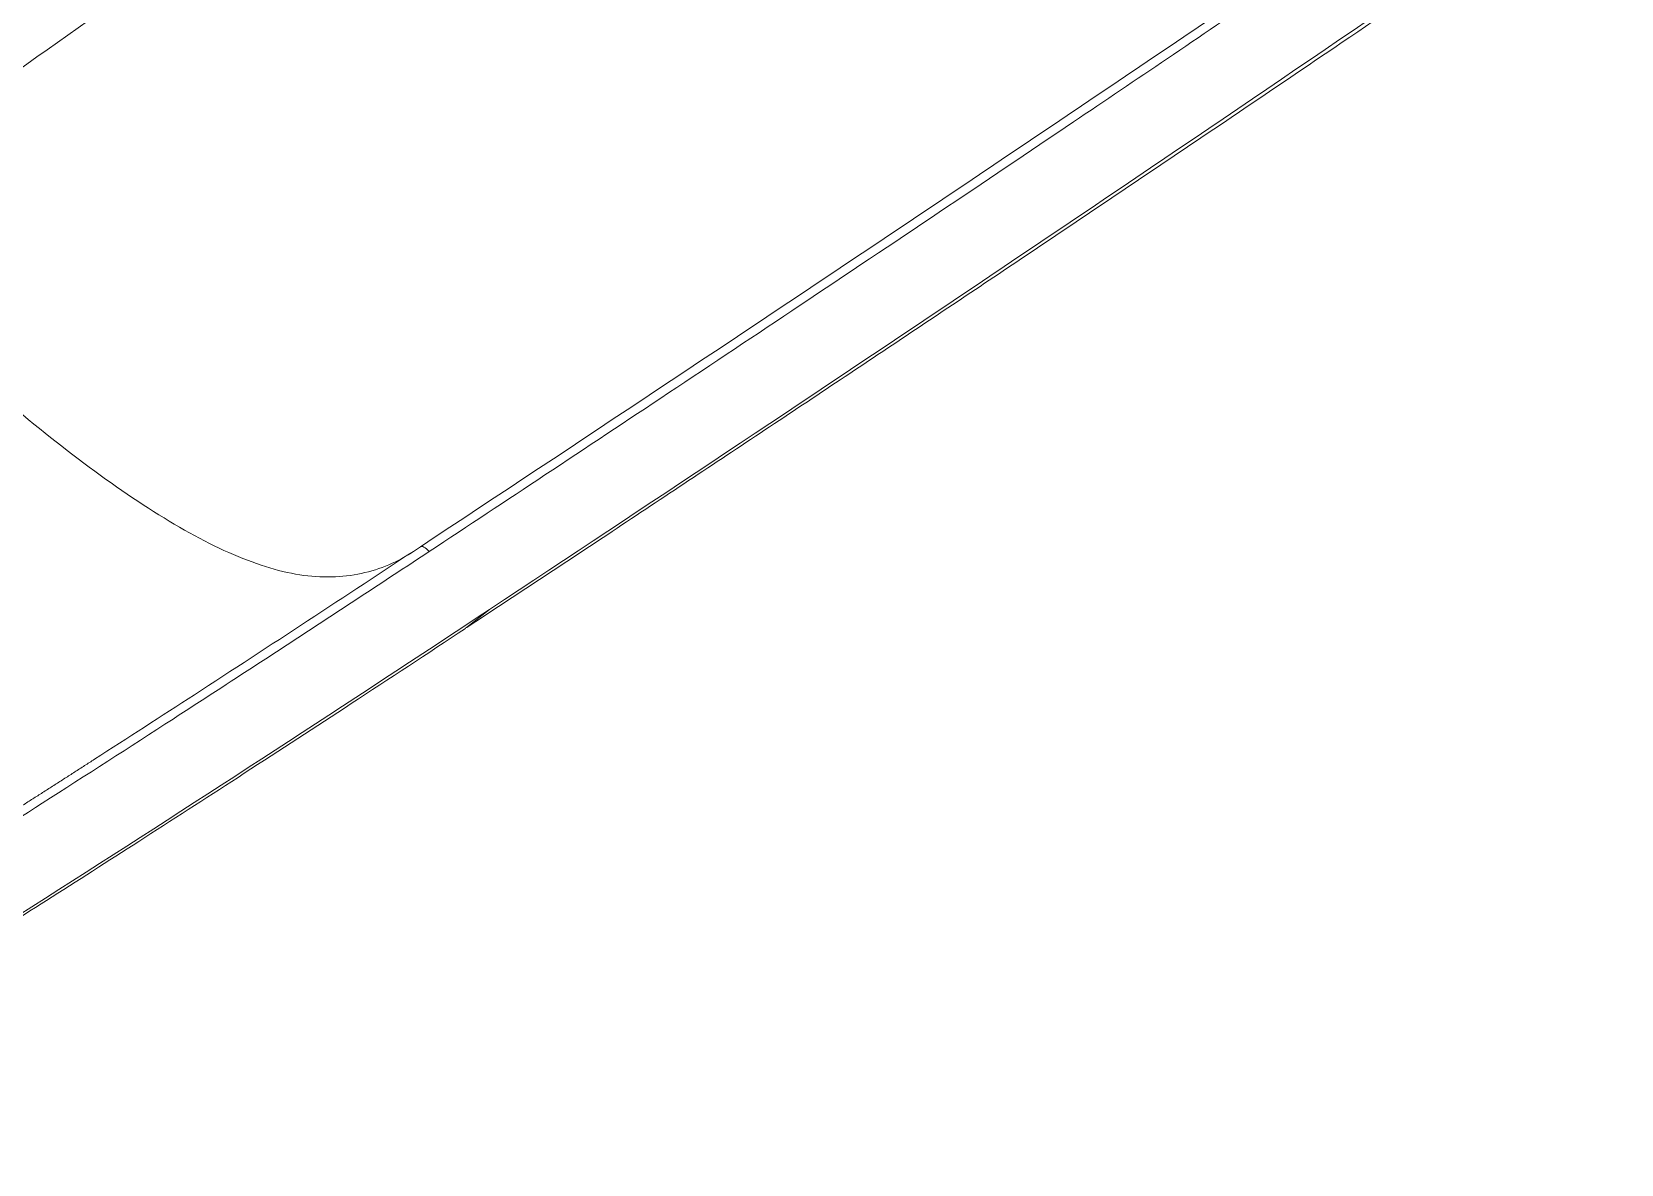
# Model space of a CAD drawing. Header units: inches. Extents: x 1631 to 3663, y 1126 to 1454.
# Drawn here: x 3026.2 to 3044.68, y 1193.43 to 1206.6 of the extents above; entities that cross this region are included whole.
import ezdxf

# ---------------------------------------------------------------- set-up
doc = ezdxf.new("R2010")
doc.units = ezdxf.units.IN
doc.header["$LTSCALE"] = 15

msp = doc.modelspace()

# ---------------------------------------------------------------- linework, layer by layer
at = {"color": 8, "linetype": 'Continuous', "lineweight": 15}
msp.add_line((3031.521, 1199.883), (3031.252, 1199.674), dxfattribs=at)
at = {"color": 7, "linetype": 'Continuous', "lineweight": 15}
msp.add_line((3031.252, 1199.674), (3031.238, 1199.663), dxfattribs=at)
for points, knots in [([(3031.254, 1199.671), (3031.819, 1200.044), (3032.978, 1200.811), (3034.718, 1201.966), (3036.465, 1203.131), (3038.172, 1204.274), (3039.826, 1205.388), (3041.388, 1206.444), (3042.852, 1207.439), (3043.933, 1208.176), (3044.534, 1208.589), (3044.682, 1208.69)], [0, 0, 0, 0, 0.124435, 0.255483, 0.385228, 0.512477, 0.636184, 0.755514, 0.863436, 0.966483, 1, 1, 1, 1]), ([(3041.73, 1207.867), (3041.335, 1207.599), (3040.56, 1207.073), (3039.421, 1206.301), (3038.156, 1205.447), (3036.733, 1204.49), (3035.163, 1203.44), (3033.634, 1202.421), (3032.197, 1201.467), (3031.267, 1200.853), (3030.818, 1200.556)], [0, 0, 0, 0, 0.109605, 0.214673, 0.315219, 0.458805, 0.606846, 0.746625, 0.877649, 1, 1, 1, 1]), ([(3028.212, 1207.689), (3027.919, 1207.482), (3026.328, 1206.358), (3024.789, 1205.273), (3023.582, 1204.427)], [0.8929404, 0.8929404, 0.8929404, 0.8929404, 0.9125795, 1.0000005, 1.0000005, 1.0000005, 1.0000005]), ([(3030.716, 1200.612), (3030.532, 1200.478), (3030.33, 1200.379), (3029.892, 1200.263), (3029.658, 1200.245), (3029.156, 1200.301), (3028.887, 1200.377), (3028.306, 1200.618), (3027.996, 1200.783), (3027.028, 1201.385), (3026.331, 1201.928), (3024.933, 1203.135), (3024.233, 1203.796), (3023.582, 1204.427)], [0, 0, 0, 0, 0.125, 0.125, 0.25, 0.25, 0.375, 0.375, 0.5, 0.5, 0.75, 0.75, 1, 1, 1, 1]), ([(3030.818, 1200.556), (3030.484, 1200.337), (3029.822, 1199.9), (3028.828, 1199.25), (3027.663, 1198.493), (3026.401, 1197.681), (3025.082, 1196.841), (3023.918, 1196.111), (3022.974, 1195.525), (3022.244, 1195.077), (3021.733, 1194.765), (3021.428, 1194.582), (3021.294, 1194.501)], [0, 0, 0, 0, 0.106764, 0.2124402, 0.3169779, 0.4775716, 0.6120461, 0.7325522, 0.8418917, 0.9062264, 0.9588445, 1, 1, 1, 1]), ([(3030.716, 1200.612), (3029.842, 1200.037), (3028.583, 1199.209), (3027.275, 1198.365), (3026.81, 1198.066), (3026.695, 1197.992), (3026.581, 1197.919), (3026.466, 1197.845), (3026.351, 1197.771), (3026.236, 1197.698), (3026.121, 1197.625), (3025.983, 1197.536), (3025.793, 1197.415), (3025.523, 1197.243), (3025.208, 1197.043), (3024.859, 1196.823), (3024.489, 1196.589), (3024.071, 1196.327), (3023.585, 1196.023), (3023.069, 1195.703), (3022.657, 1195.449), (3022.435, 1195.313), (3022.384, 1195.282)], [0, 0, 0, 0, 0.318847, 0.45913, 0.472908, 0.486685, 0.500462, 0.514239, 0.528016, 0.541793, 0.55557, 0.569346, 0.591558, 0.62386, 0.666251, 0.704665, 0.748754, 0.798517, 0.853954, 0.921928, 0.981683, 1, 1, 1, 1]), ([(3030.818, 1200.556), (3030.798, 1200.578), (3030.776, 1200.597), (3030.739, 1200.617), (3030.724, 1200.618), (3030.716, 1200.612)], [0, 0, 0, 0, 0.5, 0.5, 1, 1, 1, 1]), ([(3021.406, 1193.431), (3023.128, 1194.481), (3024.827, 1195.547), (3028.196, 1197.701), (3029.864, 1198.788), (3031.521, 1199.883)], [0, 0, 0, 0, 0.5, 0.5, 1, 1, 1, 1]), ([(3021.536, 1193.502), (3021.837, 1193.684), (3022.468, 1194.066), (3023.426, 1194.654), (3024.414, 1195.266), (3025.416, 1195.894), (3026.449, 1196.549), (3027.537, 1197.246), (3028.697, 1197.995), (3029.941, 1198.805), (3030.797, 1199.369), (3031.239, 1199.661)], [0, 0, 0, 0, 0.092135, 0.193408, 0.294199, 0.396178, 0.502197, 0.613349, 0.733098, 0.861955, 1, 1, 1, 1])]:
    msp.add_open_spline(points, degree=3, knots=knots, dxfattribs=at)
for points in [[(3041.623, 1207.919), (3038.022, 1205.466), (3034.385, 1203.035), (3030.716, 1200.612)], [(3042.419, 1207.2), (3038.822, 1204.742), (3035.189, 1202.307), (3031.521, 1199.883)]]:
    msp.add_open_spline(points, degree=3, dxfattribs=at)

doc.saveas('drawing.dxf')
